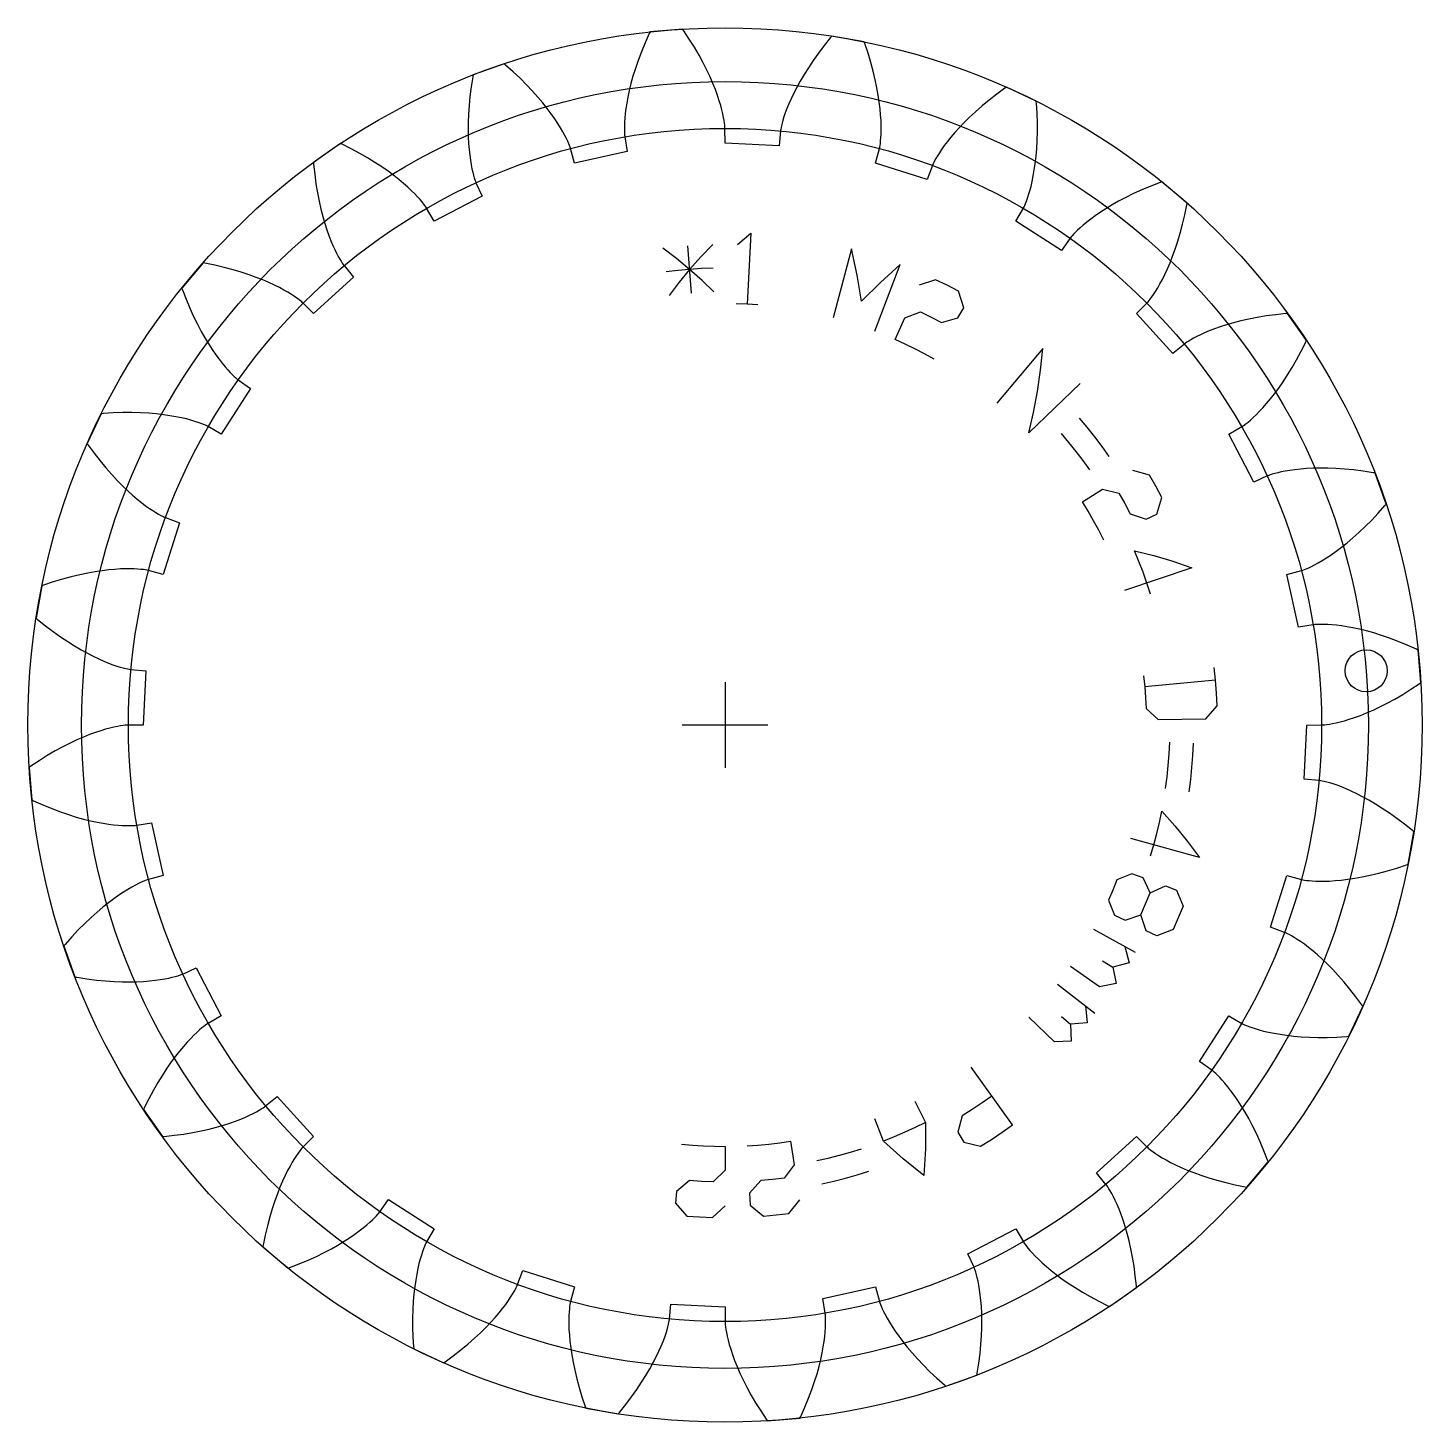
# Model space of a CAD drawing. Extents: x -26 to 26, y -26 to 26.
import ezdxf

# ---------------------------------------------------------------- set-up
doc = ezdxf.new("R2010")
doc.units = 0
for name, color, linetype in [('gear', 7, 'CONTINUOUS'), ('gear_guides', 5, 'CONTINUOUS'), ('gear_texts', 7, 'CONTINUOUS')]:
    doc.layers.add(name, color=color, linetype=linetype)

msp = doc.modelspace()

# ---------------------------------------------------------------- linework, layer by layer
at = {"layer": 'gear'}
msp.add_lwpolyline([(21.7, 0), (22.255801, 0.000039), (22.276501, 0.000748), (22.315964, 0.003207), (22.374091, 0.008509), (22.450733, 0.017739), (22.545697, 0.031978), (22.658739, 0.052296), (22.78957, 0.079754), (22.937856, 0.115401), (23.103215, 0.160272), (23.28522, 0.215386), (23.483401, 0.281744), (23.697243, 0.36033), (23.926185, 0.452104), (24.169629, 0.558006), (24.426931, 0.678951), (24.697407, 0.815827), (24.980335, 0.969496), (25.274951, 1.140791), (25.580458, 1.330513), (25.896018, 1.539432), (25.936127, 1.566934), (25.946176, 1.573858), (25.951204, 1.577328), (25.951833, 1.577762), (25.952059, 1.578171), (25.848654, 2.801267), (25.848362, 2.801632), (25.847669, 2.801955), (25.84213, 2.804531), (25.831061, 2.80967), (25.786904, 2.830047), (25.440748, 2.983023), (25.107726, 3.118761), (24.788533, 3.238161), (24.483822, 3.342149), (24.194205, 3.431673), (23.92025, 3.507703), (23.662482, 3.57123), (23.421381, 3.623265), (23.197381, 3.664834), (22.990873, 3.696979), (22.802198, 3.720754), (22.631653, 3.737226), (22.479487, 3.747472), (22.345903, 3.752575), (22.231054, 3.753627), (22.135048, 3.75172), (22.057943, 3.747952), (21.999751, 3.743419), (21.960436, 3.739218), (21.939911, 3.736441), (21.391992, 3.643168), (20.96059, 5.616373), (21.497443, 5.760263), (21.517254, 5.766305), (21.554736, 5.778894), (21.60951, 5.79906), (21.681152, 5.827812), (21.769195, 5.866144), (21.873126, 5.915027), (21.992393, 5.975411), (22.1264, 6.048223), (22.274511, 6.134363), (22.43605, 6.234705), (22.610303, 6.350096), (22.796518, 6.48135), (22.993907, 6.629252), (23.201646, 6.794553), (23.418878, 6.977971), (23.644712, 7.180188), (23.878226, 7.401848), (24.11847, 7.643558), (24.364463, 7.905886), (24.615198, 8.18936), (24.646822, 8.226305), (24.654737, 8.235595), (24.658696, 8.240247), (24.659191, 8.240829), (24.659303, 8.241284), (24.242861, 9.39594), (24.242485, 9.396217), (24.241732, 9.39635), (24.235715, 9.397404), (24.223693, 9.399503), (24.175767, 9.407758), (23.801813, 9.465929), (23.445006, 9.510849), (23.105786, 9.543568), (22.784544, 9.565147), (22.481625, 9.576662), (22.197327, 9.579197), (21.9319, 9.573845), (21.685547, 9.561705), (21.458421, 9.543882), (21.250629, 9.521483), (21.06223, 9.495615), (20.893232, 9.467386), (20.7436, 9.437899), (20.613246, 9.408255), (20.502039, 9.379545), (20.409798, 9.352855), (20.336296, 9.329259), (20.28126, 9.30982), (20.244371, 9.295587), (20.225265, 9.287592), (19.720156, 9.055685), (18.792751, 10.85), (19.27407, 11.127935), (19.291642, 11.138898), (19.324588, 11.160759), (19.372277, 11.194414), (19.434036, 11.240729), (19.509158, 11.300542), (19.596896, 11.374659), (19.69647, 11.463854), (19.807066, 11.568868), (19.927835, 11.690407), (20.057899, 11.82914), (20.19635, 11.985698), (20.342249, 12.160676), (20.494632, 12.354627), (20.65251, 12.568062), (20.814867, 12.801454), (20.980668, 13.055231), (21.148856, 13.329776), (21.318355, 13.625429), (21.48807, 13.942487), (21.656893, 14.281196), (21.677878, 14.325068), (21.683119, 14.336089), (21.685738, 14.341608), (21.686066, 14.342298), (21.686057, 14.342766), (20.984958, 15.350295), (20.984522, 15.350466), (20.983761, 15.350399), (20.977676, 15.34986), (20.96552, 15.348776), (20.917091, 15.344345), (20.540823, 15.303747), (20.184548, 15.254789), (19.848418, 15.198596), (19.532537, 15.136297), (19.23696, 15.069018), (18.961693, 14.997885), (18.706695, 14.924017), (18.471878, 14.84853), (18.257105, 14.77253), (18.06219, 14.697114), (17.886906, 14.623366), (17.730973, 14.552359), (17.594071, 14.485149), (17.475832, 14.422777), (17.375844, 14.366263), (17.293654, 14.316609), (17.228763, 14.274793), (17.180634, 14.241772), (17.148686, 14.218476), (17.1323, 14.205809), (16.704425, 13.851072), (15.344217, 15.344217), (15.7372, 15.737256), (15.751336, 15.752393), (15.777502, 15.782037), (15.814855, 15.826888), (15.862522, 15.887609), (15.919604, 15.964827), (15.985169, 16.059126), (16.058265, 16.171054), (16.137913, 16.301114), (16.223111, 16.449769), (16.312836, 16.617438), (16.406049, 16.804496), (16.501689, 17.011273), (16.598682, 17.238054), (16.695939, 17.485079), (16.792357, 17.752539), (16.886827, 18.040581), (16.978227, 18.349301), (17.065429, 18.67875), (17.147301, 19.02893), (17.222707, 19.399793), (17.231622, 19.447601), (17.233831, 19.459603), (17.234933, 19.465612), (17.235071, 19.466363), (17.234941, 19.466813), (16.296964, 20.258553), (16.296499, 20.258605), (16.295781, 20.258344), (16.290043, 20.256248), (16.278582, 20.252055), (16.232949, 20.23524), (15.88001, 20.098641), (15.548546, 19.95914), (15.238414, 19.817865), (14.94942, 19.675933), (14.681327, 19.534445), (14.433851, 19.394491), (14.20666, 19.257143), (13.999382, 19.123453), (13.811597, 18.994455), (13.642843, 18.871161), (13.492618, 18.754559), (13.360377, 18.645613), (13.245535, 18.545261), (13.147468, 18.454411), (13.065514, 18.373944), (12.998976, 18.304709), (12.947119, 18.247523), (12.909176, 18.203171), (12.884346, 18.1724), (12.871797, 18.155923), (12.550314, 17.702531), (10.85, 18.792751), (11.127867, 19.274109), (11.137603, 19.292389), (11.155205, 19.327795), (11.179677, 19.380785), (11.210004, 19.451775), (11.245155, 19.541135), (11.28408, 19.649191), (11.325716, 19.776224), (11.368988, 19.922467), (11.412808, 20.088107), (11.456081, 20.273285), (11.497703, 20.478094), (11.536566, 20.702579), (11.571559, 20.946737), (11.601567, 21.210516), (11.625477, 21.493818), (11.642176, 21.796495), (11.650559, 22.118352), (11.649522, 22.459145), (11.637971, 22.818583), (11.614822, 23.196325), (11.611059, 23.244812), (11.610087, 23.256977), (11.609596, 23.263066), (11.609535, 23.263827), (11.609293, 23.264228), (10.498359, 23.786224), (10.497896, 23.786154), (10.497271, 23.785716), (10.49227, 23.782207), (10.482285, 23.77519), (10.442559, 23.747138), (10.137001, 23.523845), (9.852937, 23.303309), (9.589936, 23.08658), (9.347525, 22.874686), (9.125187, 22.668632), (8.922365, 22.469396), (8.738465, 22.277926), (8.572851, 22.095144), (8.424851, 21.921939), (8.293759, 21.759169), (8.178831, 21.607659), (8.079294, 21.468199), (7.994337, 21.341543), (7.923126, 21.228407), (7.864791, 21.129471), (7.818439, 21.045374), (7.78315, 20.976715), (7.757979, 20.924053), (7.74196, 20.887904), (7.734102, 20.868741), (7.54092, 20.347593), (5.616373, 20.96059), (5.760187, 21.497464), (5.76486, 21.517641), (5.772699, 21.556396), (5.782622, 21.613914), (5.793543, 21.690334), (5.804368, 21.785747), (5.814, 21.900196), (5.821339, 22.033676), (5.825285, 22.186136), (5.824741, 22.357473), (5.818612, 22.547542), (5.805807, 22.756145), (5.785246, 22.983039), (5.755853, 23.227934), (5.716567, 23.490492), (5.666339, 23.770329), (5.604131, 24.067015), (5.528925, 24.380074), (5.43972, 24.708987), (5.335533, 25.053187), (5.215405, 25.412067), (5.199222, 25.457927), (5.195134, 25.469426), (5.193084, 25.475181), (5.192828, 25.4759), (5.192491, 25.476225), (3.984308, 25.692903), (3.983879, 25.692716), (3.983389, 25.692131), (3.979467, 25.687447), (3.971638, 25.678085), (3.940526, 25.640707), (3.703172, 25.345939), (3.485866, 25.059396), (3.287921, 24.781982), (3.108611, 24.514568), (2.94718, 24.257989), (2.802836, 24.013048), (2.674757, 23.780505), (2.562094, 23.561087), (2.463966, 23.355479), (2.379469, 23.164326), (2.307671, 22.988234), (2.247619, 22.827763), (2.198339, 22.683434), (2.158836, 22.555722), (2.128095, 22.445059), (2.105089, 22.351831), (2.088772, 22.276378), (2.078089, 22.218996), (2.071971, 22.179933), (2.069342, 22.159389), (2.017625, 21.605999), (0, 21.7), (-0.000039, 22.255801), (-0.000748, 22.276501), (-0.003207, 22.315964), (-0.008509, 22.374091), (-0.017739, 22.450733), (-0.031978, 22.545697), (-0.052296, 22.658739), (-0.079754, 22.78957), (-0.115401, 22.937856), (-0.160272, 23.103215), (-0.215386, 23.28522), (-0.281744, 23.483401), (-0.36033, 23.697243), (-0.452104, 23.926185), (-0.558006, 24.169629), (-0.678951, 24.426931), (-0.815827, 24.697407), (-0.969496, 24.980335), (-1.140791, 25.274951), (-1.330513, 25.580458), (-1.539432, 25.896018), (-1.566934, 25.936127), (-1.573858, 25.946176), (-1.577328, 25.951204), (-1.577762, 25.951833), (-1.578171, 25.952059), (-2.801267, 25.848654), (-2.801632, 25.848362), (-2.801955, 25.847669), (-2.804531, 25.84213), (-2.80967, 25.831061), (-2.830047, 25.786904), (-2.983023, 25.440748), (-3.118761, 25.107726), (-3.238161, 24.788533), (-3.342149, 24.483822), (-3.431673, 24.194205), (-3.507703, 23.92025), (-3.57123, 23.662482), (-3.623265, 23.421381), (-3.664834, 23.197381), (-3.696979, 22.990873), (-3.720754, 22.802198), (-3.737226, 22.631653), (-3.747472, 22.479487), (-3.752575, 22.345903), (-3.753627, 22.231054), (-3.75172, 22.135048), (-3.747952, 22.057943), (-3.743419, 21.999751), (-3.739218, 21.960436), (-3.736441, 21.939911), (-3.643168, 21.391992), (-5.616373, 20.96059), (-5.760263, 21.497443), (-5.766305, 21.517254), (-5.778894, 21.554736), (-5.79906, 21.60951), (-5.827812, 21.681152), (-5.866144, 21.769195), (-5.915027, 21.873126), (-5.975411, 21.992393), (-6.048223, 22.1264), (-6.134363, 22.274511), (-6.234705, 22.43605), (-6.350096, 22.610303), (-6.48135, 22.796518), (-6.629252, 22.993907), (-6.794553, 23.201646), (-6.977971, 23.418878), (-7.180188, 23.644712), (-7.401848, 23.878226), (-7.643558, 24.11847), (-7.905886, 24.364463), (-8.18936, 24.615198), (-8.226305, 24.646822), (-8.235595, 24.654737), (-8.240247, 24.658696), (-8.240829, 24.659191), (-8.241284, 24.659303), (-9.39594, 24.242861), (-9.396217, 24.242485), (-9.39635, 24.241732), (-9.397404, 24.235715), (-9.399503, 24.223693), (-9.407758, 24.175767), (-9.465929, 23.801813), (-9.510849, 23.445006), (-9.543568, 23.105786), (-9.565147, 22.784544), (-9.576662, 22.481625), (-9.579197, 22.197327), (-9.573845, 21.9319), (-9.561705, 21.685547), (-9.543882, 21.458421), (-9.521483, 21.250629), (-9.495615, 21.06223), (-9.467386, 20.893232), (-9.437899, 20.7436), (-9.408255, 20.613246), (-9.379545, 20.502039), (-9.352855, 20.409798), (-9.329259, 20.336296), (-9.30982, 20.28126), (-9.295587, 20.244371), (-9.287592, 20.225265), (-9.055685, 19.720156), (-10.85, 18.792751), (-11.127935, 19.27407), (-11.138898, 19.291642), (-11.160759, 19.324588), (-11.194414, 19.372277), (-11.240729, 19.434036), (-11.300542, 19.509158), (-11.374659, 19.596896), (-11.463854, 19.69647), (-11.568868, 19.807066), (-11.690407, 19.927835), (-11.82914, 20.057899), (-11.985698, 20.19635), (-12.160676, 20.342249), (-12.354627, 20.494632), (-12.568062, 20.65251), (-12.801454, 20.814867), (-13.055231, 20.980668), (-13.329776, 21.148856), (-13.625429, 21.318355), (-13.942487, 21.48807), (-14.281196, 21.656893), (-14.325068, 21.677878), (-14.336089, 21.683119), (-14.341608, 21.685738), (-14.342298, 21.686066), (-14.342766, 21.686057), (-15.350295, 20.984958), (-15.350466, 20.984522), (-15.350399, 20.983761), (-15.34986, 20.977676), (-15.348776, 20.96552), (-15.344345, 20.917091), (-15.303747, 20.540823), (-15.254789, 20.184548), (-15.198596, 19.848418), (-15.136297, 19.532537), (-15.069018, 19.23696), (-14.997885, 18.961693), (-14.924017, 18.706695), (-14.84853, 18.471878), (-14.77253, 18.257105), (-14.697114, 18.06219), (-14.623366, 17.886906), (-14.552359, 17.730973), (-14.485149, 17.594071), (-14.422777, 17.475832), (-14.366263, 17.375844), (-14.316609, 17.293654), (-14.274793, 17.228763), (-14.241772, 17.180634), (-14.218476, 17.148686), (-14.205809, 17.1323), (-13.851072, 16.704425), (-15.344217, 15.344217), (-15.737256, 15.7372), (-15.752393, 15.751336), (-15.782037, 15.777502), (-15.826888, 15.814855), (-15.887609, 15.862522), (-15.964827, 15.919604), (-16.059126, 15.985169), (-16.171054, 16.058265), (-16.301114, 16.137913), (-16.449769, 16.223111), (-16.617438, 16.312836), (-16.804496, 16.406049), (-17.011273, 16.501689), (-17.238054, 16.598682), (-17.485079, 16.695939), (-17.752539, 16.792357), (-18.040581, 16.886827), (-18.349301, 16.978227), (-18.67875, 17.065429), (-19.02893, 17.147301), (-19.399793, 17.222707), (-19.447601, 17.231622), (-19.459603, 17.233831), (-19.465612, 17.234933), (-19.466363, 17.235071), (-19.466813, 17.234941), (-20.258553, 16.296964), (-20.258605, 16.296499), (-20.258344, 16.295781), (-20.256248, 16.290043), (-20.252055, 16.278582), (-20.23524, 16.232949), (-20.098641, 15.88001), (-19.95914, 15.548546), (-19.817865, 15.238414), (-19.675933, 14.94942), (-19.534445, 14.681327), (-19.394491, 14.433851), (-19.257143, 14.20666), (-19.123453, 13.999382), (-18.994455, 13.811597), (-18.871161, 13.642843), (-18.754559, 13.492618), (-18.645613, 13.360377), (-18.545261, 13.245535), (-18.454411, 13.147468), (-18.373944, 13.065514), (-18.304709, 12.998976), (-18.247523, 12.947119), (-18.203171, 12.909176), (-18.1724, 12.884346), (-18.155923, 12.871797), (-17.702531, 12.550314), (-18.792751, 10.85), (-19.274109, 11.127867), (-19.292389, 11.137603), (-19.327795, 11.155205), (-19.380785, 11.179677), (-19.451775, 11.210004), (-19.541135, 11.245155), (-19.649191, 11.28408), (-19.776224, 11.325716), (-19.922467, 11.368988), (-20.088107, 11.412808), (-20.273285, 11.456081), (-20.478094, 11.497703), (-20.702579, 11.536566), (-20.946737, 11.571559), (-21.210516, 11.601567), (-21.493818, 11.625477), (-21.796495, 11.642176), (-22.118352, 11.650559), (-22.459145, 11.649522), (-22.818583, 11.637971), (-23.196325, 11.614822), (-23.244812, 11.611059), (-23.256977, 11.610087), (-23.263066, 11.609596), (-23.263827, 11.609535), (-23.264228, 11.609293), (-23.786224, 10.498359), (-23.786154, 10.497896), (-23.785716, 10.497271), (-23.782207, 10.49227), (-23.77519, 10.482285), (-23.747138, 10.442559), (-23.523845, 10.137001), (-23.303309, 9.852937), (-23.08658, 9.589936), (-22.874686, 9.347525), (-22.668632, 9.125187), (-22.469396, 8.922365), (-22.277926, 8.738465), (-22.095144, 8.572851), (-21.921939, 8.424851), (-21.759169, 8.293759), (-21.607659, 8.178831), (-21.468199, 8.079294), (-21.341543, 7.994337), (-21.228407, 7.923126), (-21.129471, 7.864791), (-21.045374, 7.818439), (-20.976715, 7.78315), (-20.924053, 7.757979), (-20.887904, 7.74196), (-20.868741, 7.734102), (-20.347593, 7.54092), (-20.96059, 5.616373), (-21.497464, 5.760187), (-21.517641, 5.76486), (-21.556396, 5.772699), (-21.613914, 5.782622), (-21.690334, 5.793543), (-21.785747, 5.804368), (-21.900196, 5.814), (-22.033676, 5.821339), (-22.186136, 5.825285), (-22.357473, 5.824741), (-22.547542, 5.818612), (-22.756145, 5.805807), (-22.983039, 5.785246), (-23.227934, 5.755853), (-23.490492, 5.716567), (-23.770329, 5.666339), (-24.067015, 5.604131), (-24.380074, 5.528925), (-24.708987, 5.43972), (-25.053187, 5.335533), (-25.412067, 5.215405), (-25.457927, 5.199222), (-25.469426, 5.195134), (-25.475181, 5.193084), (-25.4759, 5.192828), (-25.476225, 5.192491), (-25.692903, 3.984308), (-25.692716, 3.983879), (-25.692131, 3.983389), (-25.687447, 3.979467), (-25.678085, 3.971638), (-25.640707, 3.940526), (-25.345939, 3.703172), (-25.059396, 3.485866), (-24.781982, 3.287921), (-24.514568, 3.108611), (-24.257989, 2.94718), (-24.013048, 2.802836), (-23.780505, 2.674757), (-23.561087, 2.562094), (-23.355479, 2.463966), (-23.164326, 2.379469), (-22.988234, 2.307671), (-22.827763, 2.247619), (-22.683434, 2.198339), (-22.555722, 2.158836), (-22.445059, 2.128095), (-22.351831, 2.105089), (-22.276378, 2.088772), (-22.218996, 2.078089), (-22.179933, 2.071971), (-22.159389, 2.069342), (-21.605999, 2.017625), (-21.7, 0), (-22.255801, -0.000039), (-22.276501, -0.000748), (-22.315964, -0.003207), (-22.374091, -0.008509), (-22.450733, -0.017739), (-22.545697, -0.031978), (-22.658739, -0.052296), (-22.78957, -0.079754), (-22.937856, -0.115401), (-23.103215, -0.160272), (-23.28522, -0.215386), (-23.483401, -0.281744), (-23.697243, -0.36033), (-23.926185, -0.452104), (-24.169629, -0.558006), (-24.426931, -0.678951), (-24.697407, -0.815827), (-24.980335, -0.969496), (-25.274951, -1.140791), (-25.580458, -1.330513), (-25.896018, -1.539432), (-25.936127, -1.566934), (-25.946176, -1.573858), (-25.951204, -1.577328), (-25.951833, -1.577762), (-25.952059, -1.578171), (-25.848654, -2.801267), (-25.848362, -2.801632), (-25.847669, -2.801955), (-25.84213, -2.804531), (-25.831061, -2.80967), (-25.786904, -2.830047), (-25.440748, -2.983023), (-25.107726, -3.118761), (-24.788533, -3.238161), (-24.483822, -3.342149), (-24.194205, -3.431673), (-23.92025, -3.507703), (-23.662482, -3.57123), (-23.421381, -3.623265), (-23.197381, -3.664834), (-22.990873, -3.696979), (-22.802198, -3.720754), (-22.631653, -3.737226), (-22.479487, -3.747472), (-22.345903, -3.752575), (-22.231054, -3.753627), (-22.135048, -3.75172), (-22.057943, -3.747952), (-21.999751, -3.743419), (-21.960436, -3.739218), (-21.939911, -3.736441), (-21.391992, -3.643168), (-20.96059, -5.616373), (-21.497443, -5.760263), (-21.517254, -5.766305), (-21.554736, -5.778894), (-21.60951, -5.79906), (-21.681152, -5.827812), (-21.769195, -5.866144), (-21.873126, -5.915027), (-21.992393, -5.975411), (-22.1264, -6.048223), (-22.274511, -6.134363), (-22.43605, -6.234705), (-22.610303, -6.350096), (-22.796518, -6.48135), (-22.993907, -6.629252), (-23.201646, -6.794553), (-23.418878, -6.977971), (-23.644712, -7.180188), (-23.878226, -7.401848), (-24.11847, -7.643558), (-24.364463, -7.905886), (-24.615198, -8.18936), (-24.646822, -8.226305), (-24.654737, -8.235595), (-24.658696, -8.240247), (-24.659191, -8.240829), (-24.659303, -8.241284), (-24.242861, -9.39594), (-24.242485, -9.396217), (-24.241732, -9.39635), (-24.235715, -9.397404), (-24.223693, -9.399503), (-24.175767, -9.407758), (-23.801813, -9.465929), (-23.445006, -9.510849), (-23.105786, -9.543568), (-22.784544, -9.565147), (-22.481625, -9.576662), (-22.197327, -9.579197), (-21.9319, -9.573845), (-21.685547, -9.561705), (-21.458421, -9.543882), (-21.250629, -9.521483), (-21.06223, -9.495615), (-20.893232, -9.467386), (-20.7436, -9.437899), (-20.613246, -9.408255), (-20.502039, -9.379545), (-20.409798, -9.352855), (-20.336296, -9.329259), (-20.28126, -9.30982), (-20.244371, -9.295587), (-20.225265, -9.287592), (-19.720156, -9.055685), (-18.792751, -10.85), (-19.27407, -11.127935), (-19.291642, -11.138898), (-19.324588, -11.160759), (-19.372277, -11.194414), (-19.434036, -11.240729), (-19.509158, -11.300542), (-19.596896, -11.374659), (-19.69647, -11.463854), (-19.807066, -11.568868), (-19.927835, -11.690407), (-20.057899, -11.82914), (-20.19635, -11.985698), (-20.342249, -12.160676), (-20.494632, -12.354627), (-20.65251, -12.568062), (-20.814867, -12.801454), (-20.980668, -13.055231), (-21.148856, -13.329776), (-21.318355, -13.625429), (-21.48807, -13.942487), (-21.656893, -14.281196), (-21.677878, -14.325068), (-21.683119, -14.336089), (-21.685738, -14.341608), (-21.686066, -14.342298), (-21.686057, -14.342766), (-20.984958, -15.350295), (-20.984522, -15.350466), (-20.983761, -15.350399), (-20.977676, -15.34986), (-20.96552, -15.348776), (-20.917091, -15.344345), (-20.540823, -15.303747), (-20.184548, -15.254789), (-19.848418, -15.198596), (-19.532537, -15.136297), (-19.23696, -15.069018), (-18.961693, -14.997885), (-18.706695, -14.924017), (-18.471878, -14.84853), (-18.257105, -14.77253), (-18.06219, -14.697114), (-17.886906, -14.623366), (-17.730973, -14.552359), (-17.594071, -14.485149), (-17.475832, -14.422777), (-17.375844, -14.366263), (-17.293654, -14.316609), (-17.228763, -14.274793), (-17.180634, -14.241772), (-17.148686, -14.218476), (-17.1323, -14.205809), (-16.704425, -13.851072), (-15.344217, -15.344217), (-15.7372, -15.737256), (-15.751336, -15.752393), (-15.777502, -15.782037), (-15.814855, -15.826888), (-15.862522, -15.887609), (-15.919604, -15.964827), (-15.985169, -16.059126), (-16.058265, -16.171054), (-16.137913, -16.301114), (-16.223111, -16.449769), (-16.312836, -16.617438), (-16.406049, -16.804496), (-16.501689, -17.011273), (-16.598682, -17.238054), (-16.695939, -17.485079), (-16.792357, -17.752539), (-16.886827, -18.040581), (-16.978227, -18.349301), (-17.065429, -18.67875), (-17.147301, -19.02893), (-17.222707, -19.399793), (-17.231622, -19.447601), (-17.233831, -19.459603), (-17.234933, -19.465612), (-17.235071, -19.466363), (-17.234941, -19.466813), (-16.296964, -20.258553), (-16.296499, -20.258605), (-16.295781, -20.258344), (-16.290043, -20.256248), (-16.278582, -20.252055), (-16.232949, -20.23524), (-15.88001, -20.098641), (-15.548546, -19.95914), (-15.238414, -19.817865), (-14.94942, -19.675933), (-14.681327, -19.534445), (-14.433851, -19.394491), (-14.20666, -19.257143), (-13.999382, -19.123453), (-13.811597, -18.994455), (-13.642843, -18.871161), (-13.492618, -18.754559), (-13.360377, -18.645613), (-13.245535, -18.545261), (-13.147468, -18.454411), (-13.065514, -18.373944), (-12.998976, -18.304709), (-12.947119, -18.247523), (-12.909176, -18.203171), (-12.884346, -18.1724), (-12.871797, -18.155923), (-12.550314, -17.702531), (-10.85, -18.792751), (-11.127867, -19.274109), (-11.137603, -19.292389), (-11.155205, -19.327795), (-11.179677, -19.380785), (-11.210004, -19.451775), (-11.245155, -19.541135), (-11.28408, -19.649191), (-11.325716, -19.776224), (-11.368988, -19.922467), (-11.412808, -20.088107), (-11.456081, -20.273285), (-11.497703, -20.478094), (-11.536566, -20.702579), (-11.571559, -20.946737), (-11.601567, -21.210516), (-11.625477, -21.493818), (-11.642176, -21.796495), (-11.650559, -22.118352), (-11.649522, -22.459145), (-11.637971, -22.818583), (-11.614822, -23.196325), (-11.611059, -23.244812), (-11.610087, -23.256977), (-11.609596, -23.263066), (-11.609535, -23.263827), (-11.609293, -23.264228), (-10.498359, -23.786224), (-10.497896, -23.786154), (-10.497271, -23.785716), (-10.49227, -23.782207), (-10.482285, -23.77519), (-10.442559, -23.747138), (-10.137001, -23.523845), (-9.852937, -23.303309), (-9.589936, -23.08658), (-9.347525, -22.874686), (-9.125187, -22.668632), (-8.922365, -22.469396), (-8.738465, -22.277926), (-8.572851, -22.095144), (-8.424851, -21.921939), (-8.293759, -21.759169), (-8.178831, -21.607659), (-8.079294, -21.468199), (-7.994337, -21.341543), (-7.923126, -21.228407), (-7.864791, -21.129471), (-7.818439, -21.045374), (-7.78315, -20.976715), (-7.757979, -20.924053), (-7.74196, -20.887904), (-7.734102, -20.868741), (-7.54092, -20.347593), (-5.616373, -20.96059), (-5.760187, -21.497464), (-5.76486, -21.517641), (-5.772699, -21.556396), (-5.782622, -21.613914), (-5.793543, -21.690334), (-5.804368, -21.785747), (-5.814, -21.900196), (-5.821339, -22.033676), (-5.825285, -22.186136), (-5.824741, -22.357473), (-5.818612, -22.547542), (-5.805807, -22.756145), (-5.785246, -22.983039), (-5.755853, -23.227934), (-5.716567, -23.490492), (-5.666339, -23.770329), (-5.604131, -24.067015), (-5.528925, -24.380074), (-5.43972, -24.708987), (-5.335533, -25.053187), (-5.215405, -25.412067), (-5.199222, -25.457927), (-5.195134, -25.469426), (-5.193084, -25.475181), (-5.192828, -25.4759), (-5.192491, -25.476225), (-3.984308, -25.692903), (-3.983879, -25.692716), (-3.983389, -25.692131), (-3.979467, -25.687447), (-3.971638, -25.678085), (-3.940526, -25.640707), (-3.703172, -25.345939), (-3.485866, -25.059396), (-3.287921, -24.781982), (-3.108611, -24.514568), (-2.94718, -24.257989), (-2.802836, -24.013048), (-2.674757, -23.780505), (-2.562094, -23.561087), (-2.463966, -23.355479), (-2.379469, -23.164326), (-2.307671, -22.988234), (-2.247619, -22.827763), (-2.198339, -22.683434), (-2.158836, -22.555722), (-2.128095, -22.445059), (-2.105089, -22.351831), (-2.088772, -22.276378), (-2.078089, -22.218996), (-2.071971, -22.179933), (-2.069342, -22.159389), (-2.017625, -21.605999), (0, -21.7), (0.000039, -22.255801), (0.000748, -22.276501), (0.003207, -22.315964), (0.008509, -22.374091), (0.017739, -22.450733), (0.031978, -22.545697), (0.052296, -22.658739), (0.079754, -22.78957), (0.115401, -22.937856), (0.160272, -23.103215), (0.215386, -23.28522), (0.281744, -23.483401), (0.36033, -23.697243), (0.452104, -23.926185), (0.558006, -24.169629), (0.678951, -24.426931), (0.815827, -24.697407), (0.969496, -24.980335), (1.140791, -25.274951), (1.330513, -25.580458), (1.539432, -25.896018), (1.566934, -25.936127), (1.573858, -25.946176), (1.577328, -25.951204), (1.577762, -25.951833), (1.578171, -25.952059), (2.801267, -25.848654), (2.801632, -25.848362), (2.801955, -25.847669), (2.804531, -25.84213), (2.80967, -25.831061), (2.830047, -25.786904), (2.983023, -25.440748), (3.118761, -25.107726), (3.238161, -24.788533), (3.342149, -24.483822), (3.431673, -24.194205), (3.507703, -23.92025), (3.57123, -23.662482), (3.623265, -23.421381), (3.664834, -23.197381), (3.696979, -22.990873), (3.720754, -22.802198), (3.737226, -22.631653), (3.747472, -22.479487), (3.752575, -22.345903), (3.753627, -22.231054), (3.75172, -22.135048), (3.747952, -22.057943), (3.743419, -21.999751), (3.739218, -21.960436), (3.736441, -21.939911), (3.643168, -21.391992), (5.616373, -20.96059), (5.760263, -21.497443), (5.766305, -21.517254), (5.778894, -21.554736), (5.79906, -21.60951), (5.827812, -21.681152), (5.866144, -21.769195), (5.915027, -21.873126), (5.975411, -21.992393), (6.048223, -22.1264), (6.134363, -22.274511), (6.234705, -22.43605), (6.350096, -22.610303), (6.48135, -22.796518), (6.629252, -22.993907), (6.794553, -23.201646), (6.977971, -23.418878), (7.180188, -23.644712), (7.401848, -23.878226), (7.643558, -24.11847), (7.905886, -24.364463), (8.18936, -24.615198), (8.226305, -24.646822), (8.235595, -24.654737), (8.240247, -24.658696), (8.240829, -24.659191), (8.241284, -24.659303), (9.39594, -24.242861), (9.396217, -24.242485), (9.39635, -24.241732), (9.397404, -24.235715), (9.399503, -24.223693), (9.407758, -24.175767), (9.465929, -23.801813), (9.510849, -23.445006), (9.543568, -23.105786), (9.565147, -22.784544), (9.576662, -22.481625), (9.579197, -22.197327), (9.573845, -21.9319), (9.561705, -21.685547), (9.543882, -21.458421), (9.521483, -21.250629), (9.495615, -21.06223), (9.467386, -20.893232), (9.437899, -20.7436), (9.408255, -20.613246), (9.379545, -20.502039), (9.352855, -20.409798), (9.329259, -20.336296), (9.30982, -20.28126), (9.295587, -20.244371), (9.287592, -20.225265), (9.055685, -19.720156), (10.85, -18.792751), (11.127935, -19.27407), (11.138898, -19.291642), (11.160759, -19.324588), (11.194414, -19.372277), (11.240729, -19.434036), (11.300542, -19.509158), (11.374659, -19.596896), (11.463854, -19.69647), (11.568868, -19.807066), (11.690407, -19.927835), (11.82914, -20.057899), (11.985698, -20.19635), (12.160676, -20.342249), (12.354627, -20.494632), (12.568062, -20.65251), (12.801454, -20.814867), (13.055231, -20.980668), (13.329776, -21.148856), (13.625429, -21.318355), (13.942487, -21.48807), (14.281196, -21.656893), (14.325068, -21.677878), (14.336089, -21.683119), (14.341608, -21.685738), (14.342298, -21.686066), (14.342766, -21.686057), (15.350295, -20.984958), (15.350466, -20.984522), (15.350399, -20.983761), (15.34986, -20.977676), (15.348776, -20.96552), (15.344345, -20.917091), (15.303747, -20.540823), (15.254789, -20.184548), (15.198596, -19.848418), (15.136297, -19.532537), (15.069018, -19.23696), (14.997885, -18.961693), (14.924017, -18.706695), (14.84853, -18.471878), (14.77253, -18.257105), (14.697114, -18.06219), (14.623366, -17.886906), (14.552359, -17.730973), (14.485149, -17.594071), (14.422777, -17.475832), (14.366263, -17.375844), (14.316609, -17.293654), (14.274793, -17.228763), (14.241772, -17.180634), (14.218476, -17.148686), (14.205809, -17.1323), (13.851072, -16.704425), (15.344217, -15.344217), (15.737256, -15.7372), (15.752393, -15.751336), (15.782037, -15.777502), (15.826888, -15.814855), (15.887609, -15.862522), (15.964827, -15.919604), (16.059126, -15.985169), (16.171054, -16.058265), (16.301114, -16.137913), (16.449769, -16.223111), (16.617438, -16.312836), (16.804496, -16.406049), (17.011273, -16.501689), (17.238054, -16.598682), (17.485079, -16.695939), (17.752539, -16.792357), (18.040581, -16.886827), (18.349301, -16.978227), (18.67875, -17.065429), (19.02893, -17.147301), (19.399793, -17.222707), (19.447601, -17.231622), (19.459603, -17.233831), (19.465612, -17.234933), (19.466363, -17.235071), (19.466813, -17.234941), (20.258553, -16.296964), (20.258605, -16.296499), (20.258344, -16.295781), (20.256248, -16.290043), (20.252055, -16.278582), (20.23524, -16.232949), (20.098641, -15.88001), (19.95914, -15.548546), (19.817865, -15.238414), (19.675933, -14.94942), (19.534445, -14.681327), (19.394491, -14.433851), (19.257143, -14.20666), (19.123453, -13.999382), (18.994455, -13.811597), (18.871161, -13.642843), (18.754559, -13.492618), (18.645613, -13.360377), (18.545261, -13.245535), (18.454411, -13.147468), (18.373944, -13.065514), (18.304709, -12.998976), (18.247523, -12.947119), (18.203171, -12.909176), (18.1724, -12.884346), (18.155923, -12.871797), (17.702531, -12.550314), (18.792751, -10.85), (19.274109, -11.127867), (19.292389, -11.137603), (19.327795, -11.155205), (19.380785, -11.179677), (19.451775, -11.210004), (19.541135, -11.245155), (19.649191, -11.28408), (19.776224, -11.325716), (19.922467, -11.368988), (20.088107, -11.412808), (20.273285, -11.456081), (20.478094, -11.497703), (20.702579, -11.536566), (20.946737, -11.571559), (21.210516, -11.601567), (21.493818, -11.625477), (21.796495, -11.642176), (22.118352, -11.650559), (22.459145, -11.649522), (22.818583, -11.637971), (23.196325, -11.614822), (23.244812, -11.611059), (23.256977, -11.610087), (23.263066, -11.609596), (23.263827, -11.609535), (23.264228, -11.609293), (23.786224, -10.498359), (23.786154, -10.497896), (23.785716, -10.497271), (23.782207, -10.49227), (23.77519, -10.482285), (23.747138, -10.442559), (23.523845, -10.137001), (23.303309, -9.852937), (23.08658, -9.589936), (22.874686, -9.347525), (22.668632, -9.125187), (22.469396, -8.922365), (22.277926, -8.738465), (22.095144, -8.572851), (21.921939, -8.424851), (21.759169, -8.293759), (21.607659, -8.178831), (21.468199, -8.079294), (21.341543, -7.994337), (21.228407, -7.923126), (21.129471, -7.864791), (21.045374, -7.818439), (20.976715, -7.78315), (20.924053, -7.757979), (20.887904, -7.74196), (20.868741, -7.734102), (20.347593, -7.54092), (20.96059, -5.616373), (21.497464, -5.760187), (21.517641, -5.76486), (21.556396, -5.772699), (21.613914, -5.782622), (21.690334, -5.793543), (21.785747, -5.804368), (21.900196, -5.814), (22.033676, -5.821339), (22.186136, -5.825285), (22.357473, -5.824741), (22.547542, -5.818612), (22.756145, -5.805807), (22.983039, -5.785246), (23.227934, -5.755853), (23.490492, -5.716567), (23.770329, -5.666339), (24.067015, -5.604131), (24.380074, -5.528925), (24.708987, -5.43972), (25.053187, -5.335533), (25.412067, -5.215405), (25.457927, -5.199222), (25.469426, -5.195134), (25.475181, -5.193084), (25.4759, -5.192828), (25.476225, -5.192491), (25.692903, -3.984308), (25.692716, -3.983879), (25.692131, -3.983389), (25.687447, -3.979467), (25.678085, -3.971638), (25.640707, -3.940526), (25.345939, -3.703172), (25.059396, -3.485866), (24.781982, -3.287921), (24.514568, -3.108611), (24.257989, -2.94718), (24.013048, -2.802836), (23.780505, -2.674757), (23.561087, -2.562094), (23.355479, -2.463966), (23.164326, -2.379469), (22.988234, -2.307671), (22.827763, -2.247619), (22.683434, -2.198339), (22.555722, -2.158836), (22.445059, -2.128095), (22.351831, -2.105089), (22.276378, -2.088772), (22.218996, -2.078089), (22.179933, -2.071971), (22.159389, -2.069342), (21.605999, -2.017625)], close=True, dxfattribs=at)
at = {"layer": 'gear_guides'}
for p, q in [((0, 1.6), (0, -1.6)), ((1.6, 0), (-1.6, 0))]:
    msp.add_line(p, q, dxfattribs=at)
for centre, radius in [((0, 0), 26), ((0, 0), 24), ((0, 0), 22.252413), ((23.914685, 2.021842), 0.785)]:
    msp.add_circle(centre, radius, dxfattribs=at)
at = {"layer": 'gear_texts'}
for points in [[(0.472302, 17.923658), (0.960468, 18.347197), (0.821689, 15.696187)], [(-0.413164, 16.154838), (-0.855099, 16.580525), (-1.319394, 16.993858), (-1.805697, 17.393965), (-2.313628, 17.779981)], [(-0.458411, 17.924019), (-0.900674, 17.46423), (-1.319394, 16.993858), (-1.714327, 16.513815), (-2.085262, 16.025017)], [(-1.250898, 16.111633), (-1.387889, 17.876083)], [(5.592614, 14.689048), (6.53718, 17.169957), (5.796058, 16.498978), (5.094368, 15.801658), (4.932101, 16.777513), (4.722442, 17.755019), (4.04009, 15.189573)], [(-0.435788, 17.039428), (-0.877886, 17.022378), (-1.319394, 16.993858), (-1.760012, 16.95389), (-2.199445, 16.902499)], [(7.803404, 13.643766), (7.446661, 13.841702), (7.084902, 14.030311), (6.718369, 14.209468), (6.347309, 14.379052), (6.704653, 15.188569), (7.285719, 15.409423), (7.683204, 15.215137), (8.075514, 15.0106), (8.682042, 15.18001), (8.901701, 15.564071), (8.704366, 16.179498), (8.281507, 16.399963), (7.853069, 16.609378), (7.240667, 16.402845)], [(1.228795, 15.669573), (0.821689, 15.696187), (0.414029, 15.712226)], [(13.244093, 12.733269), (11.330437, 10.893423), (11.510204, 11.65605), (11.657704, 12.43503), (11.772217, 13.229193), (11.853064, 14.037344), (10.1404, 12.00907)], [(14.333611, 10.017892), (14.068775, 10.386536), (13.794461, 10.748181), (13.510853, 11.102586), (13.218142, 11.44951)], [(13.608317, 9.510978), (13.356883, 9.860968), (13.096449, 10.204314), (12.827192, 10.540785), (12.549293, 10.870154)], [(14.123753, 6.896744), (13.939995, 7.260992), (13.746845, 7.620348), (13.544434, 7.974571), (13.332897, 8.32342), (14.083518, 8.792015), (14.688229, 8.648004), (14.907733, 8.263868), (15.117194, 7.874165), (15.714041, 7.673295), (16.111614, 7.867433), (16.294392, 8.487339), (16.068621, 8.907388), (15.832023, 9.321437), (15.209449, 9.494908)], [(15.868337, 4.882713), (15.736264, 5.292919), (15.593589, 5.699559), (15.440408, 6.102359), (15.276825, 6.501048), (15.989035, 6.319188), (16.701728, 6.104591), (17.413681, 5.857121), (14.897556, 5.010818)], [(15.610576, 1.831767), (15.65286, 1.425989), (15.684597, 1.019251), (15.705768, 0.611825), (16.158759, 0.20973), (17.92837, 0.232698), (18.358396, 0.715159), (18.33365, 1.191397), (18.296552, 1.666832), (18.247127, 2.141144)], [(18.296552, 1.666832), (15.65286, 1.425989)], [(16.433653, -2.362212), (16.489427, -1.934893), (16.534091, -1.50627), (16.567615, -1.076633), (16.589977, -0.64627)], [(17.309531, -2.488112), (17.368277, -2.038018), (17.415321, -1.586551), (17.450632, -1.134015), (17.474186, -0.680715)], [(15.868337, -4.882713), (15.989718, -4.469218), (16.100327, -4.052711), (16.200089, -3.633474), (16.288935, -3.211788), (16.775708, -3.762578), (17.244477, -4.340712), (17.694152, -4.945617), (15.137502, -4.231018)], [(15.851878, -6.264981), (15.593589, -5.699559), (15.178037, -5.547672), (14.617469, -5.777117), (14.462604, -6.154556), (14.297995, -6.527849), (14.521325, -7.090882), (14.918897, -7.28502), (15.505426, -7.07911), (15.683935, -6.674294), (15.851878, -6.264981), (16.424693, -6.003333), (16.840245, -6.15522), (17.086288, -6.752844), (16.905267, -7.194031), (16.712857, -7.630371), (16.111614, -7.867433), (15.714041, -7.673295), (15.505426, -7.07911)], [(13.746845, -7.620348), (15.294696, -8.478375)], [(14.907733, -8.263868), (15.069493, -8.872481), (14.458828, -9.026312), (14.588789, -9.642499), (13.970964, -9.764435), (12.883024, -9.004064)], [(14.083518, -8.792015), (14.458828, -9.026312)], [(12.398437, -9.660446), (13.794461, -10.748181)], [(13.445455, -10.476248), (13.510853, -11.102586), (12.883717, -11.159832), (12.916526, -11.78872), (12.287265, -11.813346), (11.330437, -10.893423)], [(12.549293, -10.870154), (12.883717, -11.159832)], [(9.950295, -13.839207), (9.587756, -14.092798), (9.218758, -14.336894), (8.843549, -14.57133), (8.682042, -15.18001), (8.901701, -15.564071), (9.53221, -15.706021), (9.936637, -15.453329), (10.334369, -15.190225), (10.725139, -14.916887), (9.17545, -12.761527)], [(7.084902, -14.030311), (7.48377, -14.820195), (7.474835, -15.809408), (7.419339, -16.807604), (6.644398, -16.175986), (5.907469, -15.516018), (5.592614, -14.689048)], [(7.48377, -14.820195), (7.096602, -15.009438), (6.704653, -15.188569), (6.308186, -15.357467), (5.907469, -15.516018)], [(0.821689, -15.696187), (1.228795, -15.669573), (1.635073, -15.632402), (2.04025, -15.584699), (2.444052, -15.526496), (2.581648, -16.400613), (2.212544, -16.900789), (1.773151, -16.952521), (1.332564, -16.992831), (0.914208, -17.463527), (0.937338, -17.905362), (1.436332, -18.316088), (1.911229, -18.272639), (2.384838, -18.216879), (2.788042, -17.711788)], [(-1.622957, -15.633665), (-1.216651, -15.670521), (-0.809524, -15.696819), (-0.401852, -15.712542), (0.006091, -15.717679), (0.006434, -16.602559), (-0.435788, -17.039428), (-0.877886, -17.022378), (-1.319394, -16.993858), (-1.805697, -17.393965), (-1.851382, -17.83404), (-1.422137, -18.317196), (-0.946249, -18.347936), (-0.469723, -18.366314), (0.006948, -17.929879)], [(3.429214, -16.244553), (3.849674, -16.150078), (4.267541, -16.044722), (4.682532, -15.928556), (5.094368, -15.801658)], [(3.611984, -17.110352), (4.054854, -17.010841), (4.494991, -16.89987), (4.932101, -16.777513), (5.365887, -16.643852)]]:
    msp.add_lwpolyline(points, dxfattribs=at)

doc.saveas('drawing.dxf')
